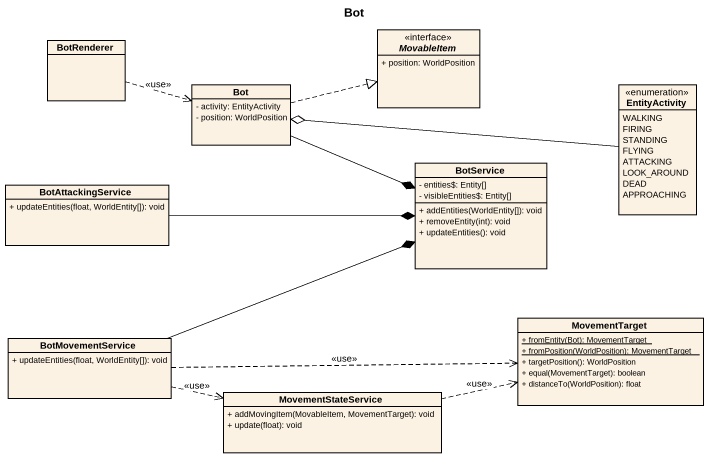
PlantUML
@startuml
title Bot
hide circle
hide empty members
skinparam classAttributeIconSize 0
class BotRenderer
interface MovableItem {
  + position: WorldPosition
}
class Bot {
  - activity: EntityActivity
  - position: WorldPosition
}
enum EntityActivity {
  WALKING
  FIRING
  STANDING
  FLYING
  ATTACKING
  LOOK_AROUND
  DEAD
  APPROACHING
}
class BotService {
  - entities$: Entity[]
  - visibleEntities$: Entity[]
  + addEntities(WorldEntity[]): void
  + removeEntity(int): void
  + updateEntities(): void
}
class BotAttackingService {
  + updateEntities(float, WorldEntity[]): void
}
class MovementTarget {
  {static} + fromEntity(Bot): MovementTarget
  {static} + fromPosition(WorldPosition): MovementTarget
  + targetPosition(): WorldPosition
  + equal(MovementTarget): boolean
  + distanceTo(WorldPosition): float
}
class BotMovementService {
  + updateEntities(float, WorldEntity[]): void
}
class MovementStateService {
  + addMovingItem(MovableItem, MovementTarget): void
  + update(float): void
}
BotRenderer .right.> Bot : <<use>>
Bot .right.|> MovableItem
Bot -right-* BotService
EntityActivity -left-o Bot
BotAttackingService -right-* BotService
BotMovementService -right-* BotService
BotMovementService .right.> MovementTarget : <<use>>
BotMovementService .right.> MovementStateService : <<use>>
MovementStateService .right.> MovementTarget : <<use>>
@enduml
